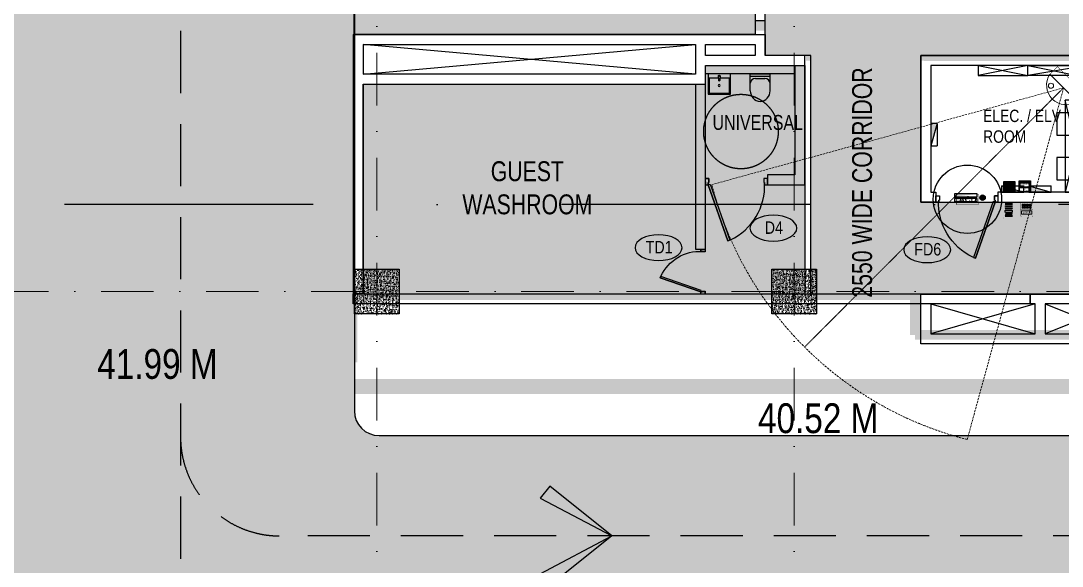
# Model space of a CAD drawing. Header units: millimetres. Extents: x 2509692 to 6766201, y 361130 to 898117.
# Drawn here: x 2553750 to 2574702, y 720265 to 731244 of the extents above; entities that cross this region are included whole.
import ezdxf
from ezdxf.enums import TextEntityAlignment as Align

# ---------------------------------------------------------------- set-up
doc = ezdxf.new("R2010")
doc.units = ezdxf.units.MM
doc.header["$LTSCALE"] = 100
for name, pattern in [('( Hidden )', [0.375, 0.25, -0.125]), ('001-S-DLA-ULT_BLK-FDN-01$0$DASHED2', [0.375, 0.25, -0.125]), ('01.MAIN DRAWING_NW$0$(X-REF)S12-200-HIDDEN', [0.375, 0.25, -0.125]), ('01.NW_MACHINES$0$DASHED', [0.75, 0.5, -0.25]), ('AUDIT_I_191030115539-19', [0]), ('CONTINOUS', [0]), ('DASHDOT', [1, 0.5, -0.25, 0, -0.25]), ('DD Cargo Road$0$X-DIAL-Phase 3A-Master Airfield Layout_South & ECT$0$DASHDOT2', [12.7, 6.35, -3.175, 0, -3.175]), ('HIDDEN', [0.375, 0.25, -0.125]), ('PAMIR A_GROUND FLOOR GRID$0$DGN Style 4', [21.138408, 10.562602, -5.281301, 0.013203, -5.281301])]:
    doc.linetypes.add(name, pattern=pattern)
doc.layers.get('0').update_dxf_attribs({"color": 8})
for name, color, linetype in [('A-DRIVEWAY ARROWS', 8, 'AUDIT_I_191030115539-19'), ('A-P-WALL', 8, 'Continuous'), ('A_CUTOUT', 8, 'Continuous'), ('A_DOORS', 8, 'Continuous'), ('A_Fixtures', 8, 'Continuous'), ('A_STAIRCASE', 8, 'Continuous'), ('A_TEXT 200', 8, 'Continuous'), ('A_Travel length', 8, 'Continuous'), ('A_wall', 8, 'Continuous'), ('ACD', 220, 'Continuous'), ('ACS-DOOR', 1, 'Continuous'), ('D-TEXT', 8, 'Continuous'), ('DRIVEWAY', 8, 'HIDDEN'), ('DW-NO', 8, 'Continuous'), ('EL-Elect DB', 8, 'Continuous'), ('EL-RISING MAIN', 8, 'Continuous'), ('GLASS EDGE', 8, 'Continuous'), ('MEP_ELECTRICAL', 8, 'Continuous'), ('PAMIR A_GROUND FLOOR GRID$0$Columns 8.4 x 8.4 MT. GRID', 8, 'Continuous'), ('RS485 CABLE', 14, 'Continuous'), ('SECTION LINES', 8, 'Continuous')]:
    doc.layers.add(name, color=color, linetype=linetype)
for name, color, linetype, lineweight in [('AC-ZONING LINE', 8, 'Continuous', 15), ('ALIGN', 8, 'Continuous', 20), ('CAMERA', 5, 'Continuous', 20), ('CAMERA RANGE', 2, '01.MAIN DRAWING_NW$0$(X-REF)S12-200-HIDDEN', 20), ('HACTH', 8, 'Continuous', 5), ('HATCH', 8, 'Continuous', 5), ('PAMIR A_GROUND FLOOR GRID$0$A_GRID 8.4 x 8.4 MT.', 8, 'PAMIR A_GROUND FLOOR GRID$0$DGN Style 4', 0)]:
    doc.layers.add(name, color=color, linetype=linetype, lineweight=lineweight)
doc.styles.add('300', font='GOTHIC.TTF', dxfattribs={"width": 0.8, "height": 600})
doc.styles.add('CG', font='GOTHIC.TTF', dxfattribs={"width": 0.8})
doc.styles.add('DIM_200', font='swissc.ttf', dxfattribs={"height": 400})
doc.styles.add('MtXpl_Century_Gothic', font='GOTHICB.TTF')
doc.styles.add('TEXT-50', font='swissc.ttf', dxfattribs={"height": 100})
doc.styles.add('V', font='verdana.ttf')
pattern_1 = [(0, (-3035710.2255, -862793.3746), (0, 6.985), [5.08, -1.905]), (90, (-3035710.2255, -862793.3746), (-6.985, 4e-16), [5.08, -1.905])]

# ---------------------------------------------------------------- blocks, each defined once
blk = doc.blocks.new('ARROW')
at = {"layer": 'DRIVEWAY', "linetype": 'Continuous', "ltscale": 0.5}
h = blk.add_hatch(color=30, dxfattribs=at)
h.dxf.hatch_style = 1
h.paths.add_polyline_path([(0, 0), (-381, -720), (-500, -624)])
h = blk.add_hatch(color=30, dxfattribs=at)
h.dxf.hatch_style = 1
h.paths.add_polyline_path([(0, 0), (381, -720), (500, -624)])
at = {"layer": 'DRIVEWAY', "color": 30, "linetype": '001-S-DLA-ULT_BLK-FDN-01$0$DASHED2', "ltscale": 7500}
for points in [[(0, 0), (-500, -624), (-381, -720), (0, 0)], [(0, 0), (500, -624), (381, -720), (0, 0)]]:
    blk.add_lwpolyline(points, close=True, dxfattribs=at)
blk = doc.blocks.new('ghkhgk')
at = {"layer": 'A-DRIVEWAY ARROWS', "linetype": '( Hidden )', "lineweight": -2, "ltscale": 50}
for p, q in [((3557463, 1700342), (3557463, 1663792)), ((3610024, 1669551), (3559463, 1669551))]:
    blk.add_line(p, q, dxfattribs=at)
blk.add_arc((3559463, 1671551), 2000, 180, 270, dxfattribs=at)
at = {"layer": 'A-DRIVEWAY ARROWS', "linetype": '( Hidden )', "lineweight": -2, "ltscale": 2000, "xscale": -2, "yscale": 2, "zscale": 2, "rotation": 270}
blk.add_blockref('ARROW', (3566142, 1669551), dxfattribs=at)
blk = doc.blocks.new('A$C7f0d5cc6')
at = {"layer": 'SECTION LINES', "linetype": 'DASHDOT', "ltscale": 100}
blk.add_line((119786, -153146), (5436, -153146), dxfattribs=at)
blk = doc.blocks.new('PAMIR A_GROUND FLOOR GRID')
at = {"layer": 'PAMIR A_GROUND FLOOR GRID$0$A_GRID 8.4 x 8.4 MT.'}
for p, q in [((2560910.2, 882793.4), (2560910.2, 680593.4)), ((2560910.2, 882793.4), (2560910.2, 680593.4)), ((2569310.2, 882793.4), (2569310.2, 680593.4)), ((2515201.8, 725793.4), (2648618.7, 725793.4))]:
    blk.add_line(p, q, dxfattribs=at)
blk = doc.blocks.new('A$C5d815a77')
at = {"layer": 'PAMIR A_GROUND FLOOR GRID$0$A_GRID 8.4 x 8.4 MT.'}
blk.add_blockref('PAMIR A_GROUND FLOOR GRID', (0, 0), dxfattribs=at)
blk = doc.blocks.new('PAMIR A_GROUND FLOOR GRID$0$gfhjd')
at = {"layer": 'PAMIR A_GROUND FLOOR GRID$0$Columns 8.4 x 8.4 MT. GRID', "transparency": 33554505}
h = blk.add_hatch(dxfattribs=at)
h.set_pattern_fill('AR-CONC', color=8, scale=0.5)
h.set_pattern_definition([(50, (2668641.195, 1117441.09), (91.092334, -7.969543), [9.525, -104.775]), (355, (2668641.2, 1117441.09), (-17.62171, 95.52842), [7.62, -83.82029]), (100.451445, (2668648.79, 1117440.43), (73.470624, 87.558876), [8.095004, -89.04512]), (46.1842, (2668641.2, 1117466.49), (135.53952, -21.02116), [14.2875, -157.1625]), (96.63556, (2668652.49, 1117464.74), (118.70207, 123.71306), [12.14251, -133.5678]), (351.18415, (2668641.2, 1117466.49), (118.70207, 123.71306), [11.42998, -125.72987]), (21, (2668653.895, 1117460.14), (75.807196, -51.1326), [9.525, -104.775]), (326, (2668653.9, 1117460.14), (30.901014, 92.09398), [7.62, -83.82]), (71.451445, (2668660.21, 1117455.88), (106.70821, 40.961384), [8.095004, -89.04497]), (37.5, (2668641.195, 1117441.09), (1.544302, 42.2775194), [0, -82.804, 0, -85.09, 0, -84.1375]), (7.5, (2668641.195, 1117441.09), (33.409831, 50.090287), [0, -48.514, 0, -80.899, 0, -32.0675]), (327.5, (2668612.874, 1117441.09), (67.795298, -2.864372), [0, -31.75, 0, -99.06, 0, -131.445]), (317.5, (2668600.174, 1117441.09), (74.06459, 12.713246), [0, -41.275, 0, -65.786, 0, -93.345])])
h.paths.add_polyline_path([(2555360, 1057637), (2556260, 1057637), (2556260, 1056737), (2555361, 1056737)])
at = {"layer": 'PAMIR A_GROUND FLOOR GRID$0$Columns 8.4 x 8.4 MT. GRID', "lineweight": 30}
blk.add_lwpolyline([(2555361, 1057637), (2556260, 1057637), (2556260, 1056737), (2555361, 1056737)], close=True, dxfattribs=at)
blk = doc.blocks.new('A$C8c9960d7')
at = {"layer": 'PAMIR A_GROUND FLOOR GRID$0$Columns 8.4 x 8.4 MT. GRID'}
for p in [(5100, -331394), (13500, -331394)]:
    blk.add_blockref('PAMIR A_GROUND FLOOR GRID$0$gfhjd', p, dxfattribs=at)
blk = doc.blocks.new('DB')
at = {"layer": 'EL-Elect DB', "color": 4}
for p, q in [((-451, 0), (0, -130)), ((-451, 0), (0, 0)), ((-451, -130), (0, -130))]:
    blk.add_line(p, q, dxfattribs=at)
for points in [[(-451, 0), (-451, -130)], [(0, -130), (0, 0)]]:
    blk.add_lwpolyline(points, dxfattribs=at)
at = {"layer": 'EL-Elect DB'}
blk.add_solid([(-450, 0), (-451, -130), (0, -130)], dxfattribs=at)
blk = doc.blocks.new('ghkmfjtdj')
at = {"layer": 'A_DOORS', "linetype": 'ByBlock', "ltscale": 0.03, "elevation": 0}
blk.add_lwpolyline([(191575, 213276), (191644, 213276), (191644, 213193), (191631, 213193), (191631, 213152), (191576, 213152), (191575, 213276)], dxfattribs=at)
blk.add_lwpolyline([(192776, 213276), (192775, 213152), (192720, 213152), (192720, 213193), (192707, 213193), (192707, 213276), (192776, 213276), (192707, 213276), (192707, 213193), (192720, 213193), (192720, 213152), (192682, 213166), (192302, 212082), (192341, 212068), (192720, 213152), (192341, 212068), (192292, 212086, -0.304264), (191631, 213193, 0.027092)], format="xyb", dxfattribs=at)
blk = doc.blocks.new('BASEMENT CORE')
at = {"layer": 'A-P-WALL'}
blk.add_lwpolyline([(2568511, 827469), (2569310, 827469), (2569310, 823969)], dxfattribs=at)
at = {"layer": 'A_CUTOUT', "ltscale": 8}
for p, q in [((2562703, 827569), (2561140, 823969)), ((2562703, 823969), (2561140, 827569))]:
    blk.add_line(p, q, dxfattribs=at)
for points in [[(2572060, 837844), (2574160, 838443)], [(2574160, 837844), (2572060, 838443)], [(2574360, 837844), (2575860, 838443)], [(2575860, 837844), (2574360, 838443)], [(2576060, 837844), (2578985, 838443)], [(2578985, 837844), (2576060, 838443)], [(2575410, 833044), (2576110, 835594)], [(2575410, 835593), (2576110, 833044)], [(2561140, 827769), (2562710, 829669)], [(2562710, 827769), (2561140, 829669)], [(2569111, 823969), (2568511, 827269), (2569111, 827269), (2569111, 823969), (2568511, 823969), (2569111, 827269)]]:
    blk.add_lwpolyline(points, dxfattribs=at)
at = {"layer": 'A_STAIRCASE'}
for points in [[(2568511, 829869), (2569310, 829869), (2569310, 827469)], [(2568511, 829669), (2569110, 829669), (2569110, 827469)]]:
    blk.add_lwpolyline(points, dxfattribs=at)
at = {"layer": 'A_wall', "ltscale": 8}
for points in [[(2580385, 838643), (2571860, 838643), (2571860, 837644), (2574060, 837644), (2574060, 837844), (2572060, 837844), (2572060, 838443), (2574160, 838443), (2574160, 837844), (2574060, 837844), (2574060, 837644), (2580385, 837644)], [(2575860, 837844), (2574360, 837844), (2574360, 838443), (2575860, 838443), (2575860, 837844)], [(2580385, 838443), (2579185, 838443), (2579185, 837844), (2580385, 837844), (2580385, 838443)]]:
    blk.add_lwpolyline(points, dxfattribs=at)
for points in [[(2576060, 838443), (2578985, 838443), (2578985, 837844), (2576060, 837844)], [(2560940, 828175), (2560940, 823769), (2562910, 823769), (2562910, 829869), (2560940, 829869), (2560940, 828569)], [(2562710, 827769), (2562710, 829669), (2561140, 829669), (2561140, 827769)], [(2562710, 823969), (2561140, 823969), (2561140, 827569), (2562710, 827569)]]:
    blk.add_lwpolyline(points, close=True, dxfattribs=at)
at = {"layer": 'A_wall', "lineweight": -3}
for points in [[(2576110, 833044), (2572060, 833044), (2572060, 835594), (2572160, 835594), (2572160, 835794), (2571860, 835794), (2571860, 832844), (2576110, 832844)], [(2576110, 835594), (2573410, 835594), (2573410, 835794), (2576110, 835794)]]:
    blk.add_lwpolyline(points, dxfattribs=at)
at = {"layer": 'A_wall'}
for points in [[(2575210, 833044), (2575210, 835593)], [(2575410, 833044), (2575410, 835593)]]:
    blk.add_lwpolyline(points, dxfattribs=at)
at = {"layer": 'EL-RISING MAIN', "color": 1}
for p, q in [((2575108, 835193), (2575208, 835237)), ((2575108, 835043), (2575208, 835000))]:
    blk.add_line(p, q, dxfattribs=at)
blk.add_lwpolyline([(2574948, 834893), (2574598, 834893), (2574598, 835343), (2574948, 835343)], close=True, dxfattribs=at)
at = {"layer": 'EL-RISING MAIN', "color": 1, "elevation": 0}
blk.add_lwpolyline([(2574948, 835043), (2574948, 835193), (2575108, 835193), (2575108, 835043)], close=True, dxfattribs=at)
at = {"layer": 'EL-RISING MAIN', "color": 1, "const_width": 10, "elevation": 0}
blk.add_lwpolyline([(2574964, 835163), (2575092, 835163)], dxfattribs=at)
at = {"layer": 'EL-RISING MAIN', "color": 1, "elevation": 0}
blk.add_lwpolyline([(2575208, 835000), (2575208, 835237)], dxfattribs=at)
at = {"layer": 'EL-RISING MAIN', "color": 2, "const_width": 10, "elevation": 0}
blk.add_lwpolyline([(2574964, 835133), (2575092, 835133)], dxfattribs=at)
at = {"layer": 'EL-RISING MAIN', "color": 5, "const_width": 10, "elevation": 0}
blk.add_lwpolyline([(2574964, 835103), (2575092, 835103)], dxfattribs=at)
at = {"layer": 'EL-RISING MAIN', "color": 3, "const_width": 10, "elevation": 0}
blk.add_lwpolyline([(2574964, 835073), (2575092, 835073)], dxfattribs=at)
at = {"layer": 'MEP_ELECTRICAL', "color": 1}
for p, q in [((2575108, 834293), (2575208, 834337)), ((2575108, 834143), (2575208, 834100))]:
    blk.add_line(p, q, dxfattribs=at)
for points in [[(2574760, 833743), (2574760, 835593), (2575210, 835593), (2575210, 833743)], [(2574948, 833993), (2574598, 833993), (2574598, 834443), (2574948, 834443)], [(2573009, 833244), (2574010, 833244), (2574010, 833044), (2573009, 833044)]]:
    blk.add_lwpolyline(points, close=True, dxfattribs=at)
for points in [[(2575210, 833743), (2574760, 835593), (2575210, 835593), (2574760, 833743)], [(2575010, 833044), (2575210, 833044), (2575210, 833743), (2575010, 833743), (2575010, 833244), (2574010, 833244), (2574010, 833044), (2575010, 833044), (2575010, 833044)], [(2575010, 833743), (2575210, 833044), (2574010, 833244), (2574010, 833044), (2575010, 833244), (2575210, 833743)], [(2573009, 833045), (2574010, 833244), (2574009, 833044), (2573009, 833244)]]:
    blk.add_lwpolyline(points, dxfattribs=at)
at = {"layer": 'MEP_ELECTRICAL', "color": 1, "elevation": 0}
blk.add_lwpolyline([(2575208, 834100), (2575208, 834337)], dxfattribs=at)
blk.add_lwpolyline([(2574948, 834143), (2574948, 834293), (2575108, 834293), (2575108, 834143)], close=True, dxfattribs=at)
at = {"layer": 'MEP_ELECTRICAL', "color": 1, "const_width": 10, "elevation": 0}
blk.add_lwpolyline([(2574964, 834263), (2575092, 834263)], dxfattribs=at)
at = {"layer": 'MEP_ELECTRICAL', "color": 2, "const_width": 10, "elevation": 0}
blk.add_lwpolyline([(2574964, 834233), (2575092, 834233)], dxfattribs=at)
at = {"layer": 'MEP_ELECTRICAL', "color": 5, "const_width": 10, "elevation": 0}
blk.add_lwpolyline([(2574964, 834203), (2575092, 834203)], dxfattribs=at)
at = {"layer": 'MEP_ELECTRICAL', "color": 3, "const_width": 10, "elevation": 0}
blk.add_lwpolyline([(2574964, 834173), (2575092, 834173)], dxfattribs=at)
at = {"layer": 'A_DOORS', "xscale": -1.041594794602106, "yscale": 1.041594794602106, "zscale": 1.041594794602104, "rotation": 180.0001042093603}
blk.add_blockref('ghkmfjtdj', (2372616, 1057811, 0), dxfattribs=at)
at = {"layer": 'MEP_ELECTRICAL', "xscale": -1}
for p, rotation in [((2573934, 835464), 180), ((2574483, 835464), 180), ((2572190, 834663), 270)]:
    blk.add_blockref('DB', p, dxfattribs=dict(at, rotation=rotation))
blk = doc.blocks.new('*U195')
for p, q in [((-200, 0), (200, 0)), ((-200, -53), (-200, 0)), ((199, -346), (199, 0)), ((199, -53), (199, 0)), ((199, -53), (-200, -53)), ((-200, -346), (-200, -53)), ((-95, -94), (94, -94))]:
    blk.add_line(p, q)
for centre, major_axis, start_param, end_param in [((-95, -199), (0, -105), 3.134434, 4.632972), ((95, -199), (0, -105), 1.646266, 3.144803), ((10, -346), (0, -210), -1.568796, -0.047706), ((-11, -346), (1, -210), 0.046015, 1.567105)]:
    blk.add_ellipse(centre, major_axis=major_axis, ratio=1, start_param=start_param, end_param=end_param)
blk = doc.blocks.new('milano')
at = {"layer": 'A_Fixtures', "lineweight": -2}
for p, q in [((-10, 155), (-20, 50)), ((-5, 155), (-16, 91)), ((5, 155), (16, 91)), ((20, 50), (10, 155))]:
    blk.add_line(p, q, dxfattribs=at)
at = {"layer": 'A_Fixtures'}
blk.add_lwpolyline([(-252, 460), (252, 460), (252, 0), (-252, 0)], close=True, dxfattribs=at)
blk.add_lwpolyline([(-15, 100), (-228, 100), (-228, 435), (228, 435), (228, 100), (15, 100)], dxfattribs=at)
blk.add_circle((0, 268), 22.5, dxfattribs=at)
at = {"layer": 'A_Fixtures', "lineweight": -2}
blk.add_circle((0, 50), 10, dxfattribs=at)
for centre, radius, start, end in [((0, 50), 20, 180.0093, 0.0093), ((0, 155), 10, 0.0093, 180.0093), ((0, 155), 5, 0.0093, 180.0093)]:
    blk.add_arc(centre, radius, start, end, dxfattribs=at)
blk = doc.blocks.new('TAG_200')
at = {"layer": 'D-TEXT'}
blk.add_ellipse((-45, 350), major_axis=(-756, 0), ratio=0.550599, dxfattribs=at)
at = {"layer": 'D-TEXT', "style": 'DIM_200'}
blk.add_attdef('DW', text='', height=400, dxfattribs=at).set_placement((433, 366), align=Align.MIDDLE_CENTER)
blk = doc.blocks.new('FGSDKBFGNFG')
at = {"layer": 'A_DOORS', "linetype": 'ByBlock', "ltscale": 0.03}
blk.add_lwpolyline([(1717139, 3550626), (1717139, 3550750), (1717194, 3550750), (1717194, 3550709), (1717208, 3550709), (1717208, 3550626), (1717139, 3550626), (1717208, 3550626), (1717208, 3550709), (1717194, 3550709), (1717194, 3550750), (1717233, 3550736), (1717613, 3551820), (1717574, 3551834), (1717194, 3550750), (1717574, 3551834), (1717622, 3551816, -0.304264), (1718284, 3550709, 0.027092)], format="xyb", dxfattribs=at)
blk.add_lwpolyline([(1718339, 3550626), (1718271, 3550626), (1718271, 3550709), (1718284, 3550709), (1718284, 3550750), (1718339, 3550750), (1718339, 3550626)], dxfattribs=at)
blk = doc.blocks.new('A$C5f64afd4')
at = {"transparency": 33554521}
h = blk.add_hatch(color=9, dxfattribs=at)
h.dxf.hatch_style = 1
h.paths.add_polyline_path([(2568401, 832239), (2560338, 832239), (2560338, 829690), (2568401, 829690)])
h.paths.add_polyline_path([(2568523, 730969), (2560460, 730969), (2560460, 733518), (2568523, 733518)])
at = {"true_color": 0x7aafdf, "transparency": 33554521}
h = blk.add_hatch(color=143, dxfattribs=at)
h.dxf.hatch_style = 1
h.paths.add_polyline_path([(2585710, 737692), (2585710, 742865), (2594420, 742865), (2594420, 733518), (2595097, 733518), (2595097, 730543), (2594297, 730543), (2594297, 725743), (2583551, 725743), (2583551, 727593), (2591960, 727593), (2591960, 730543), (2571860, 730543), (2571860, 727593), (2580385, 727593), (2580385, 725743), (2572195, 725743), (2572195, 725743), (2569645, 725743), (2569645, 730543), (2568723, 730543), (2568723, 733943), (2569645, 733943), (2569646, 742865), (2578111, 742866), (2578110, 737693), (2576111, 737692), (2576111, 733943), (2587710, 733943), (2587710, 737692)])
at = {"layer": 'HATCH', "true_color": 0x7e7cf4, "transparency": 33554521}
h = blk.add_hatch(color=171, dxfattribs=at)
h.dxf.hatch_style = 1
h.paths.add_polyline_path([(2560639, 729970), (2567523, 729970), (2567523, 730343), (2569523, 730343), (2569523, 725743), (2560639, 725743)])
for points in [[(2591960, 730543), (2571860, 730543), (2571860, 727593), (2580385, 727593)], [(2580385, 725743), (2572195, 725743), (2572195, 725743), (2569645, 725743), (2569645, 730543), (2568723, 730543), (2568723, 733943), (2569645, 733943), (2569646, 742865), (2578111, 742866)]]:
    blk.add_lwpolyline(points)
for points in [[(2568523, 730969), (2560460, 730969), (2560460, 733518), (2568523, 733518)], [(2560639, 729970), (2567523, 729970), (2567523, 730343), (2569523, 730343), (2569523, 725743), (2560639, 725743)]]:
    blk.add_lwpolyline(points, close=True)
at = {"layer": 'A-P-WALL'}
for p, q in [((2560439, 730970), (2568723, 730968)), ((2568723, 730968), (2568723, 730543)), ((2567523, 730768), (2568523, 730768)), ((2568523, 730768), (2568523, 730543)), ((2568523, 730543), (2567523, 730543)), ((2569523, 730543), (2568723, 730543)), ((2567523, 730343), (2569323, 730343)), ((2569323, 730343), (2569323, 728143))]:
    blk.add_line(p, q, dxfattribs=at)
blk.add_lwpolyline([(2568723, 731243), (2568523, 731243), (2568523, 730968), (2568723, 730968)], close=True, dxfattribs=at)
at = {"layer": 'A_CUTOUT', "linetype": 'CONTINOUS', "ltscale": 1000}
for points in [[(2567323, 730168), (2560639, 730770)], [(2560639, 730170), (2567323, 730768)]]:
    blk.add_lwpolyline(points, dxfattribs=at)
at = {"layer": 'A_Fixtures', "lineweight": -2}
blk.add_line((2569323, 730178), (2567523, 730178), dxfattribs=at)
at = {"layer": 'A_Fixtures', "linetype": 'HIDDEN', "lineweight": -2, "ltscale": 300}
blk.add_circle((2568239, 729014), 750, dxfattribs=at)
at = {"layer": 'A_wall', "lineweight": -3}
for p, q in [((2560440, 730970), (2560439, 725745)), ((2560639, 730770), (2567323, 730768)), ((2560639, 730770), (2560639, 730170)), ((2567323, 730768), (2567323, 730168)), ((2567523, 730543), (2567523, 730768)), ((2569523, 727943), (2569523, 730543)), ((2567523, 726644), (2567523, 730343)), ((2567323, 730168), (2560639, 730170)), ((2560639, 729970), (2567323, 729968)), ((2567323, 729968), (2567323, 726644)), ((2569323, 728143), (2568773, 728143)), ((2568773, 728143), (2568773, 727943)), ((2568773, 727943), (2569523, 727943)), ((2567323, 726644), (2567523, 726644)), ((2560639, 725745), (2560439, 725745))]:
    blk.add_line(p, q, dxfattribs=at)
blk.add_lwpolyline([(2560639, 729970), (2560639, 725745)], dxfattribs=at)
at = {"layer": 'A_wall'}
blk.add_lwpolyline([(2572073, 725543), (2560439, 725545), (2560439, 725745), (2572073, 725743)], dxfattribs=at)
at = {"layer": 'A_DOORS'}
for name, p, xscale, yscale, zscale, rotation in [('ghkmfjtdj', (2768317, 505925, 0), -1.041594794602089, 1.041594794602089, 1.041594794602089, 0.0001042093602610095), ('FGSDKBFGNFG', (5230310, -562023), 0.7499487635276555, 0.7499487635276555, 0.7499487635276555, 90.00000352019887)]:
    blk.add_blockref(name, p, dxfattribs=dict(at, xscale=xscale, yscale=yscale, zscale=zscale, rotation=rotation))
at = {"layer": 'A_Fixtures', "lineweight": -2, "xscale": -0.8909999998286371, "yscale": 0.8909999998286371, "zscale": 0.8909999998286371, "rotation": 180}
blk.add_blockref('milano', (2567803, 730178), dxfattribs=at)
at = {"layer": 'A_Fixtures'}
blk.add_blockref('*U195', (2568627, 730178), dxfattribs=at)
at = {"layer": 'A_wall', "xscale": -1, "rotation": 180}
blk.add_blockref('BASEMENT CORE', (0, 1563387), dxfattribs=at)
at = {"layer": 'DW-NO'}
ref = blk.add_blockref('TAG_200', (2568863, 726852), dxfattribs=dict(at, xscale=-0.625, yscale=0.625, zscale=0.625))
ref.add_attrib('DW', 'D4', dxfattribs={"layer": 'D-TEXT', "height": 250, "style": 'DIM_200'}).set_placement((2568901, 727080), align=Align.MIDDLE_CENTER)
ref = blk.add_blockref('TAG_200', (2566554, 726458), dxfattribs=dict(at, xscale=-0.625, yscale=0.625, zscale=0.625))
ref.add_attrib('DW', 'TD1', dxfattribs={"layer": 'D-TEXT', "height": 250, "style": 'DIM_200'}).set_placement((2566593, 726686), align=Align.MIDDLE_CENTER)
at = {"layer": 'A_TEXT 200', "color": 7, "insert": (2570476, 725670), "char_height": 400, "width": 9666.08, "attachment_point": 1, "rotation": 90, "style": 'CG'}
blk.add_mtext('2550 WIDE CORRIDOR', dxfattribs=at)
at = {"layer": 'A_TEXT 200', "color": 7, "style": 'CG'}
for s, insert, char_height, width, attachment_point in [('\\pxql;UNIVERSAL', (2567667, 729348), 300, 1706.71, 1), ('\\pxqc;GUEST WASHROOM', (2565468, 727343), 400, 3053.01, 9)]:
    blk.add_mtext(s, dxfattribs=dict(at, insert=insert, char_height=char_height, width=width, attachment_point=attachment_point))
at = {"layer": 'ALIGN', "color": 7, "insert": (2573111, 728785), "char_height": 250, "width": 1848.4, "attachment_point": 7, "style": 'TEXT-50'}
blk.add_mtext('\\pxql;{\\fArial|b0|i0|c0|p34;\\W0.8;ELEC. / ELV\\PROOM}', dxfattribs=at)
blk = doc.blocks.new('SEG')
at = {"layer": 'DRIVEWAY', "linetype": 'Continuous'}
for p, q in [((3060461, 751443), (3060461, 723393)), ((3060961, 722893), (3102861, 722893))]:
    blk.add_line(p, q, dxfattribs=at)
blk.add_arc((3060961, 723393), 500, 180, 270, dxfattribs=at)
blk = doc.blocks.new('A$C29A2079D')
at = {"layer": 'HACTH', "true_color": 0xf7f2ee, "transparency": 33554602}
h = blk.add_hatch(dxfattribs=at)
h.set_pattern_fill('ANGLE')
h.set_pattern_definition(pattern_1)
edge = h.paths.add_edge_path()
edge.add_line((74678, -8850), (75151, -8850))
edge.add_line((75151, -8850), (75151, 5800))
edge.add_line((75151, 5800), (101366, 5800))
edge.add_arc((101366, 6300), 500, 270, 360)
edge.add_line((101866, 6300), (101866, 11000))
edge.add_arc((101366, 11000), 500, 0, 90)
edge.add_line((101366, 11500), (17750, 11500))
edge.add_arc((17750, 11000), 500, 90, 180)
edge.add_line((17250, 11000), (17250, -8850))
edge.add_line((17250, -8850), (14228, -8850))
edge.add_arc((14228, -9350), 500, 89.9998, 180)
edge.add_line((13728, -9350), (13728, -15850))
edge.add_arc((14228, -15850), 500, 180, 270)
edge.add_line((14228, -16350), (17478, -16350))
edge.add_line((17478, -16350), (17478, -50929))
edge.add_line((17478, -50929), (7978, -50929))
edge.add_arc((7978, -50429), 500, 180, 270, ccw=False)
edge.add_line((7478, -50429), (7478, -42325))
edge.add_arc((6978, -42325), 500, 0, 90.0003)
edge.add_line((6978, -41825), (3586, -41825))
edge.add_arc((3586, -42325), 500, 90.0003, 180.0017)
edge.add_line((3086, -42325), (3086, -59251))
edge.add_line((3086, -59251), (1175, -59251))
edge.add_arc((1175, -59751), 500, 90.0125, 179.9888)
edge.add_line((675, -59751), (667, -103029))
edge.add_spline(control_points=[(667, -103029), (702, -103334), (770, -103917), (1633, -104788), (2901, -104986), (3058, -105753), (3088, -105901)], knot_values=[0, 0, 0, 0, 894.923904, 1708.274926, 3539.028112, 3976.033279, 3976.033279, 3976.033279, 3976.033279], degree=3, periodic=0)
edge.add_line((3088, -105901), (3084, -120205))
edge.add_spline(control_points=[(3084, -119850), (3085, -120025), (3090, -120889), (1674, -121331), (753, -122299), (701, -122943), (677, -123229)], knot_values=[0, 0, 0, 0, 503.03039, 2487.793322, 3539.319114, 4374.600504, 4374.600504, 4374.600504, 4374.600504], degree=3, periodic=0)
edge.add_line((677, -123229), (677, -170200))
edge.add_arc((1177, -170200), 500, 180, 270)
edge.add_line((1177, -170700), (7478, -170700))
edge.add_line((7478, -170700), (90978, -170700))
edge.add_arc((90978, -170200), 500, 270, 360.0004)
edge.add_line((91478, -170200), (91477, -121044))
edge.add_line((91477, -121044), (84677, -121044))
edge.add_line((84677, -121044), (84677, -137450))
edge.add_line((84677, -137450), (74678, -137450))
edge.add_line((74678, -137450), (74678, -111850))
edge.add_arc((75178, -111850), 500, 90, 180, ccw=False)
edge.add_line((75178, -111350), (91478, -111350))
edge.add_line((91478, -111350), (91477, -50850))
edge.add_line((91477, -50850), (75178, -50850))
edge.add_arc((75178, -50350), 500, 180, 270, ccw=False)
edge.add_line((74678, -50350), (74678, -8850))
h.paths.add_polyline_path([(24751, -22800, -0.414213), (25251, -22300), (67150, -22300, -0.414214), (67650, -22800), (67650, -50850), (24751, -50850)], flags=16)
h.paths.add_polyline_path([(16978, -58350, -0.414214), (17478, -58850), (17478, -103350, -0.414213), (16978, -103850), (7978, -103850, -0.414214), (7478, -103350), (7478, -58850, -0.414214), (7978, -58350)], flags=16)
h.paths.add_polyline_path([(24550, -57648), (67378, -57648, -0.414214), (67878, -58148), (67878, -67650), (51077, -67650), (51077, -95450), (41077, -95450), (41077, -67650), (24050, -67650), (24050, -58148, -0.414213)], flags=16)
h.paths.add_polyline_path([(24278, -75150), (34278, -75150), (34278, -100850), (57877, -100850), (57877, -75150), (67878, -75150), (67878, -103850, -0.414214), (65878, -105850), (26278, -105850, -0.414214), (24278, -103850)], flags=16)
h.paths.add_polyline_path([(24751, -17250), (24751, -16350), (25178, -16350), (25178, -8850), (24751, -8850), (24751, 5800), (67650, 5800), (67650, -17250)], flags=16)
h.paths.add_polyline_path([(74677, -58850, -0.414214), (75177, -58350), (84677, -58350), (84678, -103850), (75177, -103850, -0.414214), (74677, -103350)], flags=16)
h.paths.add_polyline_path([(17477, -111850), (17477, -164729, -0.414214), (16977, -165229), (7977, -165229, -0.414214), (7477, -164729), (7477, -111350), (16977, -111350, -0.414214)], flags=16)
h.paths.add_polyline_path([(67878, -111350), (67878, -119829), (67650, -119829), (67650, -139400, -0.414214), (67150, -139900), (25251, -139900, -0.414214), (24751, -139400), (24751, -111350)], flags=16)
h.paths.add_polyline_path([(84450, -144950), (84450, -164323, -0.414213), (83950, -164823), (67528, -164823), (67528, -164550), (41474, -164550), (41474, -164979), (24627, -164979), (24628, -153350), (25178, -153350), (25178, -145850), (24751, -145850), (24751, -144950)], flags=16)
at = {"layer": 'DRIVEWAY'}
blk.add_blockref('SEG', (-3035711, -862793), dxfattribs=at)
blk = doc.blocks.new('A$C72A00BA6')
at = {"layer": 'HACTH', "true_color": 0xf7f2ee, "transparency": 33554602}
h = blk.add_hatch(dxfattribs=at)
h.set_pattern_fill('ANGLE')
h.set_pattern_definition(pattern_1)
edge = h.paths.add_edge_path()
edge.add_line((74678, -8850), (75151, -8850))
edge.add_line((75151, -8850), (75151, 5800))
edge.add_line((75151, 5800), (101366, 5800))
edge.add_arc((101366, 6300), 500, 270, 360)
edge.add_line((101866, 6300), (101866, 11000))
edge.add_arc((101366, 11000), 500, 0, 90)
edge.add_line((101366, 11500), (17750, 11500))
edge.add_arc((17750, 11000), 500, 90, 180)
edge.add_line((17250, 11000), (17250, -8850))
edge.add_line((17250, -8850), (14228, -8850))
edge.add_arc((14228, -9350), 500, 89.9998, 180)
edge.add_line((13728, -9350), (13728, -15850))
edge.add_arc((14228, -15850), 500, 180, 270)
edge.add_line((14228, -16350), (17478, -16350))
edge.add_line((17478, -16350), (17478, -50929))
edge.add_line((17478, -50929), (7978, -50929))
edge.add_arc((7978, -50429), 500, 180, 270, ccw=False)
edge.add_line((7478, -50429), (7478, -42325))
edge.add_arc((6978, -42325), 500, 0, 90.0003)
edge.add_line((6978, -41825), (3586, -41825))
edge.add_arc((3586, -42325), 500, 90.0003, 180.0017)
edge.add_line((3086, -42325), (3086, -59251))
edge.add_line((3086, -59251), (1175, -59251))
edge.add_arc((1175, -59751), 500, 90.0125, 179.9888)
edge.add_line((675, -59751), (667, -103029))
edge.add_spline(control_points=[(667, -103029), (702, -103334), (770, -103917), (1633, -104788), (2901, -104986), (3058, -105753), (3088, -105901)], knot_values=[0, 0, 0, 0, 894.923904, 1708.274926, 3539.028112, 3976.033279, 3976.033279, 3976.033279, 3976.033279], degree=3, periodic=0)
edge.add_line((3088, -105901), (3084, -120205))
edge.add_spline(control_points=[(3084, -119850), (3085, -120025), (3090, -120889), (1674, -121331), (753, -122299), (701, -122943), (677, -123229)], knot_values=[0, 0, 0, 0, 503.03039, 2487.793322, 3539.319114, 4374.600504, 4374.600504, 4374.600504, 4374.600504], degree=3, periodic=0)
edge.add_line((677, -123229), (677, -170200))
edge.add_arc((1177, -170200), 500, 180, 270)
edge.add_line((1177, -170700), (7478, -170700))
edge.add_line((7478, -170700), (90978, -170700))
edge.add_arc((90978, -170200), 500, 270, 360.0004)
edge.add_line((91478, -170200), (91477, -121044))
edge.add_line((91477, -121044), (84677, -121044))
edge.add_line((84677, -121044), (84677, -137450))
edge.add_line((84677, -137450), (74678, -137450))
edge.add_line((74678, -137450), (74678, -111850))
edge.add_arc((75178, -111850), 500, 90, 180, ccw=False)
edge.add_line((75178, -111350), (91478, -111350))
edge.add_line((91478, -111350), (91477, -50850))
edge.add_line((91477, -50850), (75178, -50850))
edge.add_arc((75178, -50350), 500, 180, 270, ccw=False)
edge.add_line((74678, -50350), (74678, -8850))
h.paths.add_polyline_path([(24751, -22800, -0.414213), (25251, -22300), (67150, -22300, -0.414214), (67650, -22800), (67650, -50850), (24751, -50850)], flags=16)
h.paths.add_polyline_path([(16978, -58350, -0.414214), (17478, -58850), (17478, -103350, -0.414213), (16978, -103850), (7978, -103850, -0.414214), (7478, -103350), (7478, -58850, -0.414214), (7978, -58350)], flags=16)
h.paths.add_polyline_path([(24550, -57648), (67378, -57648, -0.414214), (67878, -58148), (67878, -67650), (51077, -67650), (51077, -95450), (41077, -95450), (41077, -67650), (24050, -67650), (24050, -58148, -0.414213)], flags=16)
h.paths.add_polyline_path([(24278, -75150), (34278, -75150), (34278, -100850), (57877, -100850), (57877, -75150), (67878, -75150), (67878, -103850, -0.414214), (65878, -105850), (26278, -105850, -0.414214), (24278, -103850)], flags=16)
h.paths.add_polyline_path([(24751, -17250), (24751, -16350), (25178, -16350), (25178, -8850), (24751, -8850), (24751, 5800), (67650, 5800), (67650, -17250)], flags=16)
h.paths.add_polyline_path([(74677, -58850, -0.414214), (75177, -58350), (84677, -58350), (84678, -103850), (75177, -103850, -0.414214), (74677, -103350)], flags=16)
h.paths.add_polyline_path([(17477, -111850), (17477, -164729, -0.414214), (16977, -165229), (7977, -165229, -0.414214), (7477, -164729), (7477, -111350), (16977, -111350, -0.414214)], flags=16)
h.paths.add_polyline_path([(67878, -111350), (67878, -119829), (67650, -119829), (67650, -139400, -0.414214), (67150, -139900), (25251, -139900, -0.414214), (24751, -139400), (24751, -111350)], flags=16)
h.paths.add_polyline_path([(84450, -144950), (84450, -164323, -0.414213), (83950, -164823), (67528, -164823), (67528, -164550), (41474, -164550), (41474, -164979), (24627, -164979), (24628, -153350), (25178, -153350), (25178, -145850), (24751, -145850), (24751, -144950)], flags=16)
at = {"layer": 'DRIVEWAY'}
blk.add_blockref('SEG', (-3035711, -862793), dxfattribs=at)
blk = doc.blocks.new('ACD')
at = {"layer": 'ACD', "const_width": 8}
blk.add_lwpolyline([(-209, 104), (240, 104), (240, 312), (-209, 312)], close=True, dxfattribs=at)
at = {"layer": 'ACD'}
blk.add_circle((15, 208), 688, dxfattribs=at)
at = {"layer": 'ACD', "color": 7, "style": 'MtXpl_Century_Gothic'}
blk.add_text('ACD', height=123.2, dxfattribs=at).set_placement((20, 208), align=Align.MIDDLE_CENTER)
blk = doc.blocks.new('dome')
at = {"layer": 'CAMERA'}
blk.add_line((1286, 2299), (1286, -2299), dxfattribs=at)
blk.add_line((1286, 2299), (1286, -2299), dxfattribs=at)
at = {"layer": 'CAMERA', "const_width": 61.2}
blk.add_lwpolyline([(0, 2299), (1286, 2299), (1286, -2299), (0, -2299)], close=True, dxfattribs=at)
blk.add_lwpolyline([(0, 2299), (1286, 2299), (1286, -2299), (0, -2299)], close=True, dxfattribs=at)
at = {"layer": 'CAMERA', "ltscale": 100, "const_width": 61.2}
blk.add_lwpolyline([(1286, 2299, -0.8268059), (1286, -2299)], format="xyb", dxfattribs=at)
at = {"layer": 'CAMERA'}
blk.add_circle((2174, 1239), 308, dxfattribs=at)
blk.add_circle((2174, 1239), 308, dxfattribs=at)
blk.add_arc((846, 0), 2341, 280.83171, 79.16829, dxfattribs=at)
blk.add_arc((846, 0), 2341, 280.83171, 79.16829, dxfattribs=at)
at = {"layer": 'CAMERA RANGE'}
blk.add_line((1281, -3), (45184, -3), dxfattribs=at)
at = {"layer": 'CAMERA RANGE', "linetype": '01.NW_MACHINES$0$DASHED', "ltscale": 5}
blk.add_lwpolyline([(1281, -3), (39261, 21604, -0.274115), (39261, -21610)], format="xyb", close=True, dxfattribs=at)
blk = doc.blocks.new('CR')
at = {"layer": 'ACS-DOOR', "color": 74}
for p, q in [((-148, 573), (148, 573)), ((-148, 67), (148, 67))]:
    blk.add_line(p, q, dxfattribs=at)
at = {"layer": 'ACS-DOOR', "color": 74, "const_width": 3.59}
blk.add_lwpolyline([(0, 0), (-172, 0, -0.414214), (-217, 45), (-217, 608, -0.414214), (-172, 653), (0, 653), (172, 653, -0.414214), (217, 608), (217, 45, -0.414214), (172, 0)], format="xyb", close=True, dxfattribs=at)
at = {"layer": 'ACS-DOOR', "color": 74}
for points in [[(-129, 538, 1), (-129, 520), (129, 520, 1), (129, 538)], [(-129, 475, 1), (-129, 457), (40, 457, 1), (40, 475)], [(116, 319), (-116, 319, -0.414214), (-138, 341), (-138, 393, -0.414214), (-116, 416), (116, 416, -0.414214), (138, 393), (138, 341, -0.414214)], [(-129, 253, -1), (-129, 271), (129, 271, -1), (129, 253)], [(-129, 181, -1), (-129, 199), (129, 199, -1), (129, 181)], [(-129, 102, -1), (-129, 120), (129, 120, -1), (129, 102)]]:
    blk.add_lwpolyline(points, format="xyb", close=True, dxfattribs=at)
at = {"layer": 'ACS-DOOR', "color": 90, "const_width": 15.3}
blk.add_lwpolyline([(86, 466, 1), (101, 466, 1)], format="xyb", close=True, dxfattribs=at)
at = {"layer": 'ACS-DOOR', "color": 230}
blk.add_circle((93, 466), 22.4, dxfattribs=at)
blk = doc.blocks.new('PB')
at = {"layer": 'ACS-DOOR', "ltscale": 1000, "transparency": 33554508}
h = blk.add_hatch(color=7, dxfattribs=at)
h.dxf.hatch_style = 1
h.set_gradient(color1=(209, 156, 199), color2=(173, 221, 247))
edge = h.paths.add_edge_path()
edge.add_spline(control_points=[(205, 401), (205, 410), (199, 416)], knot_values=[1, 1, 1, 1.785398, 1.785398, 1.785398], weights=[1, 0.92388, 1], degree=2, periodic=0)
edge.add_spline(control_points=[(199, 416), (192, 422), (183, 422)], knot_values=[1.785398, 1.785398, 1.785398, 2.570796, 2.570796, 2.570796], weights=[1, 0.92388, 1], degree=2, periodic=0)
edge.add_spline(control_points=[(183, 422), (0, 422), (-183, 422)], knot_values=[2.570796, 2.570796, 2.570796, 3.570796, 3.570796, 3.570796], weights=[1, 1, 1], degree=2, periodic=0)
edge.add_spline(control_points=[(-183, 422), (-192, 422), (-199, 416), (-205, 410), (-205, 401)], knot_values=[3.570796, 3.570796, 3.570796, 4.356194, 4.356194, 5.141593, 5.141593, 5.141593], weights=[1, 0.92388, 1, 0.92388, 1], degree=2, periodic=0)
edge.add_spline(control_points=[(-205, 401), (-205, 217), (-205, 34)], knot_values=[5.141593, 5.141593, 5.141593, 6.141593, 6.141593, 6.141593], weights=[1, 1, 1], degree=2, periodic=0)
edge.add_spline(control_points=[(-205, 34), (-205, 25), (-199, 18), (-192, 12), (-183, 12)], knot_values=[6.141593, 6.141593, 6.141593, 6.926991, 6.926991, 7.712389, 7.712389, 7.712389], weights=[1, 0.92388, 1, 0.92388, 1], degree=2, periodic=0)
edge.add_spline(control_points=[(-183, 12), (0, 12), (183, 12)], knot_values=[7.712389, 7.712389, 7.712389, 8.712389, 8.712389, 8.712389], weights=[1, 1, 1], degree=2, periodic=0)
edge.add_spline(control_points=[(183, 12), (192, 12), (199, 18)], knot_values=[8.712389, 8.712389, 8.712389, 9.497787, 9.497787, 9.497787], weights=[1, 0.92388, 1], degree=2, periodic=0)
edge.add_spline(control_points=[(199, 18), (205, 25), (205, 34)], knot_values=[9.497787, 9.497787, 9.497787, 10.283185, 10.283185, 10.283185], weights=[1, 0.92388, 1], degree=2, periodic=0)
edge.add_spline(control_points=[(205, 34), (205, 217), (205, 401)], knot_values=[0, 0, 0, 1, 1, 1], weights=[1, 1, 1], degree=2, periodic=0)
h.paths.add_polyline_path([(66, 255), (66, 49), (-66, 49), (-66, 255)], flags=16)
h.paths.add_polyline_path([(48, 237), (48, 67), (-48, 67), (-48, 237)], flags=0)
h.paths.add_polyline_path([(-91, 346), (91, 346), (91, 411), (-91, 411)], flags=24)
h.paths.add_polyline_path([(-132, 276), (132, 276), (132, 341), (-132, 341)], flags=24)
at = {"layer": 'ACS-DOOR', "ltscale": 1000, "true_color": 0xeae6dc, "transparency": 33554572}
h = blk.add_hatch(color=254, dxfattribs=at)
h.dxf.hatch_style = 1
h.set_gradient(color1=(206, 204, 230), color2=(192, 192, 192))
h.paths.add_polyline_path([(-48, 237), (48, 237), (66, 255), (-66, 255)])
h.paths.add_polyline_path([(-66, 49), (-48, 49), (-48, 67)], flags=17)
h.paths.add_polyline_path([(48, 67), (-48, 67), (-66, 49), (66, 49)])
h.paths.add_polyline_path([(66, 255), (48, 255), (48, 237)])
at = {"layer": 'ACS-DOOR', "ltscale": 1000, "true_color": 0x9898cc, "transparency": 33554572}
h = blk.add_hatch(color=253, dxfattribs=at)
h.dxf.hatch_style = 1
h.set_gradient(color1=(255, 255, 255), color2=(128, 128, 128))
h.paths.add_polyline_path([(-48, 67), (48, 67), (48, 237), (-48, 237)])
at = {"layer": 'ACS-DOOR', "color": 8}
for p, q in [((-48, 237), (-66, 255)), ((-48, 67), (-66, 49)), ((-48, 237), (48, 237)), ((-48, 67), (-48, 237)), ((48, 67), (-48, 67)), ((48, 237), (66, 255)), ((48, 237), (48, 67)), ((48, 67), (66, 49))]:
    blk.add_line(p, q, dxfattribs=at)
at = {"layer": 'ACS-DOOR', "color": 7}
for points in [[(217, 0), (-217, 0), (-217, 434), (217, 434)], [(66, 49), (-66, 49), (-66, 255), (66, 255)]]:
    blk.add_lwpolyline(points, close=True, dxfattribs=at)
at = {"layer": 'ACS-DOOR', "color": 8}
blk.add_rational_spline([(205, 34), (205, 217), (205, 401), (205, 410), (199, 416), (192, 422), (183, 422), (0, 422), (-183, 422), (-192, 422), (-199, 416), (-205, 410), (-205, 401), (-205, 217), (-205, 34), (-205, 25), (-199, 18), (-192, 12), (-183, 12), (0, 12), (183, 12), (192, 12), (199, 18), (205, 25), (205, 34)], [1, 1, 1, 0.923879532511, 1, 0.923879532511, 1, 1, 1, 0.923879532511, 1, 0.923879532511, 1, 1, 1, 0.923879532511, 1, 0.923879532511, 1, 1, 1, 0.923879532511, 1, 0.923879532511, 1], degree=2, knots=[0, 0, 0, 1, 1, 1.785398, 1.785398, 2.570796, 2.570796, 3.570796, 3.570796, 4.356194, 4.356194, 5.141593, 5.141593, 6.141593, 6.141593, 6.926991, 6.926991, 7.712389, 7.712389, 8.712389, 8.712389, 9.497787, 9.497787, 10.283185, 10.283185, 10.283185], dxfattribs=at)
at = {"layer": 'ACS-DOOR', "color": 7, "style": 'V'}
for s, p in [('BUTTON', (0, 309)), ('PUSH', (0, 378))]:
    blk.add_text(s, height=41.9, dxfattribs=at).set_placement(p, align=Align.MIDDLE_CENTER)
blk = doc.blocks.new('EBG')
at = {"layer": 'ACS-DOOR', "color": 11, "true_color": 0xf27172}
for p, q in [((-346, 0), (-346, 691)), ((-346, 691), (346, 691)), ((-327, 54), (-327, 638)), ((-292, 672), (292, 672)), ((327, 638), (327, 54)), ((346, 691), (346, 0)), ((346, 0), (-346, 0)), ((-301, 90), (-301, 417)), ((-301, 417), (301, 417)), ((-272, 389), (-301, 417)), ((-272, 118), (-301, 90)), ((301, 90), (-301, 90)), ((292, 19), (-292, 19)), ((272, 389), (301, 417)), ((272, 118), (301, 90)), ((301, 417), (301, 90))]:
    blk.add_line(p, q, dxfattribs=at)
blk.add_lwpolyline([(272, 118), (-272, 118), (-272, 389), (272, 389)], close=True, dxfattribs=at)
at = {"layer": 'ACS-DOOR', "color": 7, "const_width": 3.46}
for points in [[(-100, 251), (-158, 251)], [(100, 251), (158, 251)]]:
    blk.add_lwpolyline(points, dxfattribs=at)
at = {"layer": 'ACS-DOOR', "color": 11, "true_color": 0xf27172, "const_width": 0.346}
for points in [[(0, 77, 1), (0, 31, 1), (0, 77, 1)], [(0, 74, 1), (0, 34, 1), (0, 74, 1)], [(0, 68, 1), (0, 40, 1), (0, 68, 1)]]:
    blk.add_lwpolyline(points, format="xyb", dxfattribs=at)
at = {"layer": 'ACS-DOOR', "color": 7, "const_width": 17.3}
blk.add_lwpolyline([(-9, 251, 1), (9, 251, 1)], format="xyb", close=True, dxfattribs=at)
at = {"layer": 'ACS-DOOR', "color": 11, "true_color": 0xf27172}
for centre, start, end in [((-292, 638), 90, 180), ((292, 638), 0, 90), ((-292, 54), 180, 270), ((292, 54), 270, 0)]:
    blk.add_arc(centre, 34.6, start, end, dxfattribs=at)
at = {"layer": 'ACS-DOOR', "color": 7}
for points in [[(-100, 264), (-47, 251), (-100, 238)], [(100, 264), (47, 251), (100, 238)]]:
    blk.add_solid(points, dxfattribs=at)
at = {"layer": 'ACS-DOOR', "color": 1, "style": 'V'}
for s, p in [('EMERGENCY', (0, 603)), ('EXIT', (0, 492))]:
    blk.add_text(s, height=66.7, dxfattribs=at).set_placement(p, align=Align.MIDDLE_CENTER)
at = {"layer": 'ACS-DOOR', "color": 7, "style": 'V'}
for s, height, p in [('BREAK GLASS', 54.08, (0, 332)), ('PRESS HERE', 54.1, (0, 178))]:
    blk.add_text(s, height=height, dxfattribs=at).set_placement(p, align=Align.MIDDLE_CENTER)
blk = doc.blocks.new('S-D')
at = {"layer": 'ACS-DOOR', "lineweight": 25, "transparency": 33554572}
h = blk.add_hatch(color=256, dxfattribs=at)
h.dxf.hatch_style = 1
edge = h.paths.add_edge_path()
edge.add_arc((-667, 151), 111, 0, 360)
at = {"layer": 'ACS-DOOR', "color": 1, "lineweight": 25}
blk.add_lwpolyline([(456, 302), (-456, 302), (-456, 187), (456, 187)], close=True, dxfattribs=at)
at = {"layer": 'ACS-DOOR', "color": 7, "lineweight": 25}
blk.add_lwpolyline([(456, 115), (-456, 115), (-456, 0), (456, 0)], close=True, dxfattribs=at)
at = {"layer": 'ACS-DOOR', "lineweight": 25}
blk.add_circle((-667, 151), 111, dxfattribs=at)
at = {"layer": 'ACS-DOOR', "color": 9, "true_color": 0xd19cc7, "transparency": 33554559}
for points in [[(456, 302), (-456, 187), (456, 187)], [(456, 115), (-456, 0), (456, 0)]]:
    blk.add_solid(points, dxfattribs=at)
blk = doc.blocks.new('2D-SLAVE')
at = {"layer": 'ACS-DOOR', "color": 4, "lineweight": 0, "const_width": 10}
blk.add_lwpolyline([(252, 50), (252, 533, 0.414214), (202, 583), (-202, 583, 0.414214), (-252, 533), (-252, 50, 0.414214), (-202, 0), (202, 0, 0.414214)], format="xyb", close=True, dxfattribs=at)
at = {"layer": 'ACS-DOOR', "color": 4, "lineweight": 0}
blk.add_lwpolyline([(205, 347), (205, 484), (-200, 484), (-200, 347)], close=True, dxfattribs=at)
at = {"layer": 'ACS-DOOR', "color": 4, "lineweight": 0, "const_width": 10}
blk.add_lwpolyline([(-252, 281), (252, 281)], dxfattribs=at)
at = {"layer": 'ACS-DOOR', "color": 8, "lineweight": 0}
for points in [[(-144, 205), (-144, 244), (-180, 244), (-180, 205)], [(-144, 141), (-144, 180), (-180, 180), (-180, 141)], [(-144, 77), (-144, 116), (-180, 116), (-180, 77)], [(-79, 205), (-79, 244), (-115, 244), (-115, 205)], [(-79, 141), (-79, 180), (-115, 180), (-115, 141)], [(-79, 77), (-79, 116), (-115, 116), (-115, 77)], [(-14, 205), (-14, 244), (-50, 244), (-50, 205)], [(-14, 141), (-14, 180), (-50, 180), (-50, 141)], [(-14, 77), (-14, 116), (-50, 116), (-50, 77)], [(50, 205), (50, 244), (14, 244), (14, 205)], [(50, 141), (50, 180), (14, 180), (14, 141)], [(50, 77), (50, 116), (14, 116), (14, 77)], [(115, 205), (115, 244), (79, 244), (79, 205)], [(115, 141), (115, 180), (79, 180), (79, 141)], [(115, 77), (115, 116), (79, 116), (79, 77)], [(180, 205), (180, 244), (144, 244), (144, 205)], [(180, 141), (180, 180), (144, 180), (144, 141)], [(180, 77), (180, 116), (144, 116), (144, 77)]]:
    blk.add_lwpolyline(points, close=True, dxfattribs=at)
at = {"layer": 'ACS-DOOR', "color": 7, "style": 'V'}
blk.add_text('SLAVE', height=71.3, dxfattribs=at).set_placement((3, 415), align=Align.MIDDLE_CENTER)

msp = doc.modelspace()

# ---------------------------------------------------------------- hatches: boundary and pattern name
at = {"transparency": 33554687}
h = msp.add_hatch(color=9, dxfattribs=at)
h.dxf.hatch_style = 1
h.paths.add_polyline_path([(2526244.6246, 874293.3746), (2637575.8264, 874293.3746), (2637575.8264, 692093.3746), (2526244.6246, 692093.3746)], flags=16)
h.paths.add_polyline_path([(2525844.6246, 874693.3746), (2637975.8264, 874693.3746), (2637975.8264, 691693.3746), (2525844.6246, 691693.3746)])

# ---------------------------------------------------------------- linework, layer by layer
at = {"layer": 'A_Travel length', "linetype": 'DD Cargo Road$0$X-DIAL-Phase 3A-Master Airfield Layout_South & ECT$0$DASHDOT2', "const_width": 300}
for points in [[(2579906.216, 718952.6758), (2575180.2399, 723881.5198), (2560178.0525, 723881.5198), (2560178.0525, 742210.3672), (2560544.4087, 742187.6238)], [(2554461.7943, 704434.242), (2554741.5074, 740563.7936), (2560606.6022, 740563.7936)]]:
    msp.add_lwpolyline(points, dxfattribs=at)
at = {"layer": 'AC-ZONING LINE', "color": 3, "const_width": 200}
msp.add_lwpolyline([(2553190.8998, 725785.8672), (2560417.7949, 725801.6639), (2560418.0374, 724469.7217), (2560351.7861, 724469.1156), (2560351.7861, 724469.1156), (2560348.4434, 724469.8225), (2560371.6498, 731148.4938), (2569322.1643, 731146.623), (2569299.0319, 733607.5494), (2560819.0991, 733607.5494), (2560819.0992, 742143.3743), (2568294.8719, 742146.7543), (2568409.6336, 742146.7543), (2569645.9249, 742146.613), (2569645.9184, 730542.873), (2576111.0046, 730528.9871), (2576111.4813, 737857.7654), (2587710.9067, 737871.7907), (2587710.9005, 730543.3904), (2594510.5981, 730542.9751), (2594420.092, 742196.5813), (2594420.092, 742196.5813), (2590364.024, 742194.7747), (2590291.1063, 764764.7179)], dxfattribs=at)
at = {"layer": 'AC-ZONING LINE', "color": 6, "const_width": 200}
for points in [[(2637586.3208, 700964.7179), (2637580.0368, 733743.3762), (2610388.3183, 733664.7179), (2610388.3183, 742577.4237), (2602757.5655, 742609.3288), (2602757.5655, 733696.623), (2595187.5601, 733696.6631), (2595175.5423, 731146.623), (2603238.3449, 731146.623), (2603238.3449, 725721.7464), (2591838.3411, 725721.7464), (2591838.3411, 724921.9859), (2583313.3246, 724921.9859), (2583313.3399, 723071.743), (2580263.3627, 723071.7055), (2580263.3399, 724922.0313), (2571738.3234, 724922.0313)], [(2571738.3234, 724922.0313), (2571738.3234, 725721.7479), (2560340.3087, 725723.6172), (2560419.5291, 725800.8853), (2553190.8998, 725785.8672), (2553185.9195, 692093.3764)]]:
    msp.add_lwpolyline(points, dxfattribs=at)

# ---------------------------------------------------------------- block references
for name, p in [('A$C5d815a77', (0, 0)), ('A$C7f0d5cc6', (2519844.6246, 880693.3746)), ('A$C8c9960d7', (0, 0)), ('A$C5f64afd4', (0, 0))]:
    msp.add_blockref(name, p)
at = {"layer": 'A-DRIVEWAY ARROWS'}
msp.add_blockref('ghkhgk', (-1000500, -948677.0998), dxfattribs=at)
at = {"layer": 'ACD'}
msp.add_blockref('ACD', (2572781.1134, 727443.7471), dxfattribs=at)
at = {"layer": 'ACS-DOOR', "color": 241, "true_color": 0xf7abae, "xscale": 0.5, "yscale": 0.5, "zscale": 0.5, "rotation": 180}
for name, p in [('PB', (2573639.9285, 728010.2646)), ('S-D', (2572766.962, 727757.993)), ('CR', (2573626.5324, 727593.1097)), ('2D-SLAVE', (2573989.2297, 727593.1097))]:
    msp.add_blockref(name, p, dxfattribs=at)
at = {"layer": 'CAMERA', "xscale": -0.168, "yscale": 0.168, "zscale": 0.168, "rotation": 45.0429888700972}
msp.add_blockref('dome', (2574882.4926, 730047.962), dxfattribs=at)
at = {"layer": 'DRIVEWAY', "color": 2}
msp.add_blockref('A$C29A2079D', (2535710.5981, 862793.3762), dxfattribs=at)
at = {"layer": 'DW-NO'}
ref = msp.add_blockref('TAG_200', (2571959.1539, 726417.5625), dxfattribs=dict(at, xscale=-0.625, yscale=0.625, zscale=0.625))
ref.add_attrib('DW', 'FD6', dxfattribs={"layer": 'D-TEXT', "height": 250, "style": 'DIM_200'}).set_placement((2571997.4656, 726645.4257), align=Align.MIDDLE_CENTER)
at = {"layer": 'GLASS EDGE'}
msp.add_blockref('A$C72A00BA6', (2535710.5981, 862793.3762), dxfattribs=at)
at = {"layer": 'RS485 CABLE', "xscale": 0.3325909333983404, "yscale": 0.3325909333983404, "zscale": 0.3325909333983404, "rotation": 180}
msp.add_blockref('EBG', (2573950.3974, 728023.0034), dxfattribs=at)

# ---------------------------------------------------------------- texts
at = {"layer": 'A_Travel length', "color": 1, "linetype": 'Continuous', "ltscale": 0.5, "true_color": 0xff0f0f, "char_height": 600, "width": 3946.271793, "attachment_point": 1, "style": '300'}
for s, insert in [('{\\fArial|b0|i0|c0|p34;41.99 M}', (2555287.2594, 724635.7343)), ('{\\fArial|b0|i0|c0|p34;40.52 M}', (2568581.6024, 723543.5442))]:
    msp.add_mtext(s, dxfattribs=dict(at, insert=insert))

doc.saveas('drawing.dxf')
